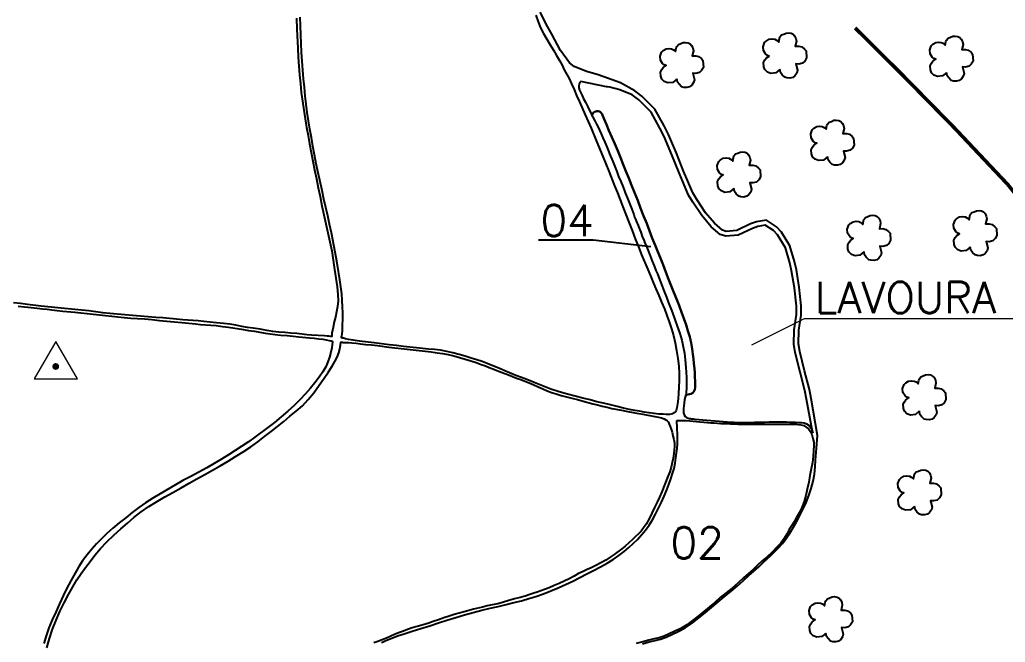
# Model space of a CAD drawing. Extents: x 729642 to 735582, y 7828609 to 7832809.
# Drawn here: x 732047 to 732871, y 7830480 to 7830999 of the extents above; entities that cross this region are included whole.
import ezdxf

# ---------------------------------------------------------------- set-up
doc = ezdxf.new("R2010")
doc.units = 0
doc.header["$MEASUREMENT"] = 0
doc.linetypes.add('CONTINUO', pattern=[0])
doc.linetypes.add('LIN0', pattern=[0])
for name, color, linetype in [('0114000611', 1, 'Continuous'), ('0114000611002', 5, 'LIN0'), ('0114000611004', 5, 'LIN0'), ('0114000611348', 5, 'LIN0'), ('0114000611349', 5, 'LIN0'), ('0114000611354', 5, 'LIN0'), ('0114000611355', 5, 'LIN0'), ('_SIMBOLO ARVORE', 94, 'Continuous'), ('CURSOS_D_AGUA', 4, 'Continuous'), ('LAVOURA', 3, 'Continuous'), ('TEXTO', 7, 'Continuous'), ('TEXTO_NUN_TAL', 7, 'Continuous')]:
    doc.layers.add(name, color=color, linetype=linetype)
doc.layers.add('TEXTO_DIVERSOS', color=7, linetype='Continuous', lineweight=5)
doc.styles.add('Simplex', font='simplex.shx')

msp = doc.modelspace()

# ---------------------------------------------------------------- linework, layer by layer
at = {"layer": '0114000611'}
msp.add_lwpolyline([(732567.79, 7830478.45), (732573.28, 7830479.93), (732578.18, 7830481.25), (732582.76, 7830482.39), (732587.4, 7830484.01), (732592.23, 7830486.17), (732597.6, 7830488.64), (732603.45, 7830491.88), (732609.15, 7830495.75), (732614.69, 7830500), (732620.13, 7830504.28), (732625.39, 7830508.75), (732630.71, 7830513.26), (732636.03, 7830517.69), (732641.45, 7830522.04), (732646.81, 7830526.5), (732651.84, 7830531.08), (732656.48, 7830535.33), (732660.71, 7830539.09), (732664.74, 7830542.72), (732668.36, 7830546.16), (732671.69, 7830549.33), (732674.81, 7830552.11), (732677.91, 7830555.08), (732681.2, 7830558.43), (732684.57, 7830562.15), (732687.78, 7830566.26), (732690.84, 7830570.69), (732693.57, 7830575.42), (732696.29, 7830580.36), (732699.2, 7830585.57), (732701.89, 7830590.99), (732704.32, 7830596.5), (732706.61, 7830602.13), (732708.63, 7830608.02), (732710.2, 7830614.1), (732711.28, 7830620.18), (732712.03, 7830626.12), (732712.29, 7830631.71), (732713.04, 7830641.62), (732713.9, 7830652.42), (732713.9, 7830652.42), (732708.64, 7830683.26), (732707.3, 7830690.85), (732703.13, 7830706.28), (732699.04, 7830722.38), (732698.12, 7830728.9), (732698.27, 7830740.16), (732700.29, 7830752.91), (732700.35, 7830760.47), (732698.53, 7830776.12), (732696.19, 7830790.54), (732694.62, 7830797.49), (732690.68, 7830810.73), (732683.68, 7830822.18), (732679.72, 7830826.63), (732671.12, 7830832.08), (732663.02, 7830830.83), (732657.93, 7830828.96), (732646.52, 7830823.51), (732637.63, 7830822.78), (732634.62, 7830823.72), (732627.79, 7830829.5), (732620.39, 7830838.31), (732613.17, 7830849.23), (732609.73, 7830854.84), (732604.69, 7830866.48), (732601.94, 7830873.14), (732596, 7830888.13), (732589.33, 7830903.51), (732585.76, 7830910.83), (732578.08, 7830924.76), (732567.2, 7830935.67), (732561.33, 7830940.17), (732549.39, 7830946.79), (732535.44, 7830951.88), (732529.69, 7830953.8), (732520.92, 7830956.33), (732510.62, 7830960.33), (732506.75, 7830963.45), (732499.17, 7830973.87), (732491.82, 7830987.29), (732488.37, 7830993.82), (732482.3, 7831005.81)], dxfattribs=at)
at = {"layer": '0114000611002', "linetype": 'ByBlock'}
for points in [[(732563.36, 7830565.59), (732566.77, 7830569.32), (732570.15, 7830573.23), (732573.12, 7830577.55), (732575.91, 7830582), (732578.54, 7830586.73), (732581.09, 7830591.69), (732583.44, 7830596.74), (732585.76, 7830601.8), (732587.97, 7830607.04), (732589.74, 7830611.51), (732591.38, 7830616.01), (732592.81, 7830620.48), (732594.02, 7830624.85), (732594.92, 7830629.28), (732595.61, 7830633.8), (732596.15, 7830637.99), (732596.55, 7830641.59), (732596.84, 7830645.14), (732597.04, 7830648.47), (732596.93, 7830651.65), (732596.85, 7830654.27), (732596.69, 7830657.18), (732596.69, 7830657.18), (732596.56, 7830660.41), (732596.44, 7830663.02), (732596.43, 7830664.51), (732596.51, 7830664.97), (732598.37, 7830664.95), (732600.14, 7830664.98), (732601.85, 7830664.96), (732604.26, 7830664.77), (732607.16, 7830664.58), (732610.02, 7830664.32), (732612.72, 7830663.95), (732615.54, 7830663.69), (732618.85, 7830663.41), (732621.92, 7830663.17), (732624.84, 7830663), (732627.57, 7830662.77), (732630.3, 7830662.59), (732632.98, 7830662.36), (732635.87, 7830662.25), (732638.69, 7830662.27), (732641.18, 7830662.09), (732643.84, 7830661.93), (732647.44, 7830661.82), (732651.27, 7830661.71), (732654.44, 7830661.71), (732657.03, 7830661.69), (732659.73, 7830661.75), (732662.58, 7830661.84), (732665.32, 7830661.91), (732668.09, 7830661.82), (732670.79, 7830661.83), (732673.48, 7830661.8), (732676.03, 7830661.78), (732678.71, 7830661.82), (732681.67, 7830661.82), (732684.86, 7830661.88), (732687.97, 7830661.89), (732691.18, 7830661.92), (732694.12, 7830661.91), (732696.21, 7830661.7), (732697.65, 7830661.57), (732700.02, 7830661.19), (732702.31, 7830660.54), (732704.43, 7830659.37), (732706.31, 7830657.81), (732707.8, 7830655.82), (732709.12, 7830653.07), (732710.1, 7830649.87), (732710.69, 7830646.82), (732710.77, 7830643.6), (732710.55, 7830639.56), (732710.17, 7830634.82), (732709.64, 7830629.68), (732708.7, 7830624.39), (732707.57, 7830618.93), (732706.53, 7830613.28), (732705.35, 7830607.57), (732704.09, 7830602.15), (732702.62, 7830597.13), (732700.91, 7830592.35), (732698.82, 7830588.04), (732696.45, 7830583.91), (732694.29, 7830580.37), (732692.36, 7830577.19), (732690.32, 7830573.75), (732688.31, 7830569.97), (732686.05, 7830566.23), (732683.25, 7830562.57), (732679.86, 7830558.98), (732675.95, 7830555.02), (732671.83, 7830551.13), (732667.72, 7830547.55), (732663.82, 7830543.97), (732660.11, 7830540.49), (732656.19, 7830537.14), (732651.95, 7830533.37), (732647.52, 7830529.31), (732642.57, 7830524.98), (732637.53, 7830520.94), (732632.68, 7830516.97), (732628.1, 7830513.03), (732623.56, 7830509.24), (732618.97, 7830505.4), (732614.23, 7830501.43), (732609.51, 7830497.73), (732604.6, 7830494.2), (732599.75, 7830491.31), (732594.71, 7830488.97), (732589.87, 7830486.69), (732585.66, 7830484.7), (732581.64, 7830483.39), (732577.49, 7830482.46), (732572.98, 7830481.31), (732567.89, 7830480.01), (732562.5, 7830478.57)], [(732349.55, 7830479.43), (732350.53, 7830479.88), (732352.09, 7830480.72), (732354.6, 7830481.68), (732358.24, 7830483.13), (732363.01, 7830485.01), (732368.52, 7830486.79), (732375.22, 7830488.87), (732382.5, 7830491.13), (732389.89, 7830493.44), (732397.12, 7830495.82), (732404.35, 7830498.2), (732411.65, 7830500.43), (732418.92, 7830502.7), (732426.15, 7830504.65), (732433.34, 7830506.45), (732440.37, 7830508.1), (732447.2, 7830509.6), (732453.82, 7830511.16), (732460.21, 7830512.8), (732466.48, 7830514.42), (732472.6, 7830516.12), (732478.7, 7830518), (732484.85, 7830520.17), (732491.03, 7830522.53), (732497.18, 7830525.09), (732503.29, 7830527.82), (732509.34, 7830530.76), (732515.26, 7830533.89), (732521.11, 7830536.79), (732526.82, 7830539.69), (732532.51, 7830542.7), (732538.04, 7830545.73), (732543.21, 7830548.91), (732547.99, 7830552.13), (732552.23, 7830555.4), (732556.21, 7830558.76), (732559.96, 7830562.14), (732563.36, 7830565.59)]]:
    msp.add_lwpolyline(points, dxfattribs=at)
at = {"layer": '0114000611004', "linetype": 'ByBlock', "elevation": 704.33}
msp.add_lwpolyline([(732609.69, 7830687.82), (732610.64, 7830689.04), (732611.31, 7830690.7), (732611.56, 7830692.49), (732611.65, 7830694.71), (732611.54, 7830697.75), (732611.37, 7830701.13), (732611.3, 7830704.65), (732611.04, 7830708.38), (732610.63, 7830712.38), (732610.26, 7830716.4), (732609.84, 7830720.35), (732609.19, 7830724.81), (732608.29, 7830729.7), (732607.11, 7830734.78), (732605.67, 7830739.84), (732604.04, 7830744.8), (732602.29, 7830750.03), (732600.28, 7830755.34), (732598.21, 7830760.81), (732596.01, 7830766.29), (732593.84, 7830771.78), (732591.69, 7830777.2), (732589.42, 7830782.94), (732587.22, 7830788.79), (732584.88, 7830794.72), (732582.58, 7830800.41), (732580.49, 7830805.72), (732578.2, 7830811.26), (732575.85, 7830817.08), (732573.64, 7830823.08), (732571.24, 7830829.28), (732568.64, 7830835.61), (732566.1, 7830842.01), (732563.66, 7830848.56), (732561.09, 7830855.07), (732558.61, 7830861.26), (732556.15, 7830867.16), (732553.83, 7830872.92), (732551.46, 7830878.58), (732549.17, 7830884.35), (732546.97, 7830890.1), (732544.49, 7830895.82), (732542.01, 7830901.52), (732539.68, 7830907.02), (732537.54, 7830911.98), (732535.68, 7830916.31), (732534.12, 7830919.83), (732533.87, 7830920.61), (732533.51, 7830921.2), (732533.24, 7830921.73), (732532.96, 7830922.13), (732532.74, 7830922.29), (732531.87, 7830922.9), (732530.65, 7830923.16), (732529.43, 7830923.22), (732528.76, 7830922.95), (732527.64, 7830922.57), (732526.86, 7830921.97), (732526.54, 7830921.54), (732526.44, 7830921.43), (732526.26, 7830921.18), (732526.13, 7830920.96), (732525.89, 7830920.52), (732525.71, 7830919.59), (732525.59, 7830919.12), (732526.16, 7830918.28), (732526.84, 7830916.98), (732527.83, 7830915), (732529.27, 7830912.17), (732530.41, 7830910.44), (732531.88, 7830907.35), (732533.18, 7830904.28), (732534.56, 7830900.88), (732536.19, 7830897.21), (732537.8, 7830893.26), (732539.42, 7830889.25), (732540.14, 7830887.35), (732542.81, 7830880.96), (732544.49, 7830876.84), (732546.12, 7830872.75), (732547.73, 7830868.58), (732549.54, 7830864.28), (732551.41, 7830859.74), (732552.57, 7830856.47), (732553.25, 7830854.99), (732554.74, 7830850.94), (732557.01, 7830845.57), (732558.66, 7830841.17), (732560.35, 7830836.94), (732561.09, 7830834.74), (732561.94, 7830832.84), (732563.21, 7830829.4), (732563.41, 7830829.04), (732564.77, 7830825.45), (732565.33, 7830823.95), (732566.14, 7830822), (732567.53, 7830818.5), (732568.95, 7830814.77), (732569.74, 7830812.93), (732570.64, 7830810.86), (732572.03, 7830807.21), (732574.06, 7830802.26), (732575.72, 7830798), (732577.37, 7830794), (732578.91, 7830789.99), (732580.11, 7830787.18), (732582.06, 7830782.07), (732583.98, 7830776.9), (732585.78, 7830772.41), (732587.66, 7830767.78), (732589.51, 7830763.16), (732590.56, 7830760.3), (732591.41, 7830758.38), (732592.68, 7830754.7), (732594.75, 7830749.11), (732596.72, 7830743.51), (732598.98, 7830737.5), (732600.48, 7830732.01), (732601.69, 7830726.48), (732602.69, 7830720.95), (732603.41, 7830715.57), (732603.93, 7830709.02), (732604.27, 7830705.14), (732604.34, 7830700.62), (732604.42, 7830696.56), (732604.41, 7830693.23), (732604.38, 7830690.91), (732604.23, 7830689.21), (732604.18, 7830687.84), (732604.09, 7830686.87), (732603.98, 7830686.31), (732604.23, 7830686.24), (732604.75, 7830686.36), (732605.79, 7830686.66), (732606.98, 7830686.83), (732607.65, 7830686.99), (732608.44, 7830687.15), (732609.69, 7830687.82)], dxfattribs=at)
at = {"layer": '0114000611348', "color": 5}
msp.add_lwpolyline([(732278.7, 7831000.65), (732278.91, 7830991.57), (732279.64, 7830975.62), (732279.96, 7830968.08), (732280.46, 7830960.65), (732281.12, 7830953.34), (732281.84, 7830946.05), (732282.63, 7830938.81), (732283.54, 7830931.42), (732284.68, 7830923.97), (732285.99, 7830916.61), (732287.12, 7830909.49), (732288.36, 7830902.66), (732289.53, 7830895.72), (732290.79, 7830888.68), (732293.68, 7830874.09), (732295.22, 7830866.68), (732296.72, 7830859.22), (732298.31, 7830851.77), (732299.86, 7830844.18), (732301.53, 7830836.45), (732304.93, 7830821.52), (732306.55, 7830814.02), (732308.03, 7830806.37), (732309.3, 7830798.58), (732310.46, 7830791.04), (732311.56, 7830783.68), (732312.48, 7830776.43), (732313.24, 7830769.91), (732313.52, 7830764.68), (732312.98, 7830760.03), (732312.11, 7830755.53), (732311.15, 7830751.19), (732310.22, 7830747.24), (732308.86, 7830741.14), (732308.51, 7830739.28), (732308.25, 7830737.77), (732308.07, 7830736.47), (732308.02, 7830735.93), (732308.01, 7830735.51), (732308.04, 7830734.87), (732306.64, 7830735.08), (732305.7, 7830735.24), (732305.08, 7830735.3), (732304.26, 7830735.32), (732302.02, 7830735.43), (732291.23, 7830736.15), (732287.49, 7830736.5), (732278.8, 7830737.46), (732273.93, 7830737.9), (732268.91, 7830738.3), (732263.93, 7830738.66), (732258.98, 7830739.28), (732253.74, 7830740.1), (732248.15, 7830741.03), (732242.55, 7830741.98), (732237.6, 7830742.59), (732232.93, 7830743.33), (732228.04, 7830744.32), (732222.93, 7830745.29), (732217.52, 7830745.87), (732211.93, 7830746.39), (732206.41, 7830746.93), (732201.22, 7830747.56), (732196.47, 7830747.93), (732191.9, 7830748.32), (732187.85, 7830748.51), (732183.56, 7830749.02), (732178.39, 7830749.53), (732167.02, 7830750.48), (732160.99, 7830750.97), (732154.8, 7830751.49), (732148.28, 7830751.98), (732141.75, 7830752.57), (732135.33, 7830752.98), (732122.76, 7830754.19), (732116.79, 7830754.83), (732110.92, 7830755.63), (732105.04, 7830756.27), (732099.25, 7830756.86), (732093.41, 7830757.5), (732081.98, 7830758.66), (732076.46, 7830759.26), (732070.84, 7830759.72), (732065.19, 7830760.29), (732053.83, 7830761.77), (732048.02, 7830762.41), (732042.24, 7830762.98)], dxfattribs=at)
at = {"layer": '0114000611349', "color": 5}
msp.add_lwpolyline([(732478.59, 7831003.3), (732480.49, 7830997.8), (732482.5, 7830992.68), (732485.03, 7830987.86), (732487.79, 7830983.16), (732490.57, 7830978.48), (732493.3, 7830973.99), (732495.84, 7830969.72), (732498.23, 7830965.5), (732500.43, 7830961.49), (732502.36, 7830957.66), (732506.28, 7830950.28), (732508.35, 7830945.99), (732510.49, 7830941.16), (732512.64, 7830936.09), (732514.91, 7830930.83), (732519.9, 7830919.98), (732522.35, 7830914.46), (732524.66, 7830908.81), (732529.51, 7830897.25), (732534.57, 7830885.25), (732537.13, 7830879.13), (732539.57, 7830872.94), (732544.33, 7830860.68), (732546.65, 7830854.9), (732548.93, 7830849.19), (732551.22, 7830843.15), (732556.39, 7830830.3), (732559.07, 7830823.47), (732561.58, 7830816.49), (732564.24, 7830809.75), (732566.97, 7830803.19), (732572.15, 7830790.96), (732574.27, 7830785.49), (732576.56, 7830780.15), (732578.91, 7830774.79), (732581.21, 7830769.19), (732583.64, 7830763.57), (732585.94, 7830757.98), (732588.11, 7830752.54), (732590, 7830747.1), (732591.76, 7830741.51), (732593.46, 7830735.75), (732594.86, 7830729.69), (732596.18, 7830723.35), (732597.26, 7830716.73), (732597.94, 7830710.21), (732598.24, 7830704.03), (732598.19, 7830698.13), (732598, 7830692.54), (732597.67, 7830687.52), (732597.36, 7830682.91), (732596.94, 7830678.81), (732596.34, 7830675.4), (732595.83, 7830673.3), (732595.51, 7830672.55), (732595.31, 7830672.18), (732594.6, 7830671.51), (732592.85, 7830670.55), (732590.18, 7830669.9), (732587.58, 7830669.86), (732584.8, 7830670.01), (732581.35, 7830670.24), (732577.4, 7830670.58), (732573.16, 7830671.16), (732568.97, 7830671.84), (732565.12, 7830672.52), (732561.13, 7830673.19), (732556.75, 7830674.13), (732551.89, 7830675.23), (732546.54, 7830676.4), (732540.86, 7830677.8), (732535.12, 7830679.25), (732529.62, 7830680.57), (732523.95, 7830682.02), (732517.94, 7830683.4), (732504.9, 7830686.75), (732498.08, 7830688.87), (732491.23, 7830691.05), (732484.27, 7830693.72), (732477.05, 7830696.71), (732469.59, 7830699.66), (732461.95, 7830702.47), (732454.71, 7830705.59), (732448.23, 7830708.36), (732437.77, 7830712.44), (732433.61, 7830714.09), (732429.28, 7830715.53), (732424.58, 7830716.91), (732419.59, 7830718.51), (732414.41, 7830720.06), (732409.31, 7830721.32), (732404.21, 7830722.48), (732399.04, 7830723.47), (732393.89, 7830724.08), (732388.89, 7830724.49), (732383.92, 7830724.94), (732378.85, 7830725.45), (732367.91, 7830726.67), (732362.13, 7830727.34), (732356.09, 7830728.12), (732343.57, 7830729.68), (732331.16, 7830731.15), (732325.83, 7830731.88), (732322.04, 7830732.61), (732319.49, 7830733.15), (732317.81, 7830733.48), (732317.25, 7830733.55), (732316.24, 7830733.73), (732316.32, 7830734.31), (732316.39, 7830735.22), (732316.65, 7830737.04), (732316.93, 7830739.98), (732317.13, 7830743.41), (732317.3, 7830750.56), (732317.24, 7830754.85), (732317.09, 7830759.69), (732316.81, 7830765.03), (732316.44, 7830770.66), (732315.79, 7830776.46), (732314.89, 7830782.35), (732312.9, 7830794.57), (732311.76, 7830801.01), (732307.76, 7830821.63), (732306.19, 7830828.64), (732304.71, 7830835.62), (732301.49, 7830849.65), (732299.97, 7830856.89), (732296.78, 7830871.7), (732295.15, 7830879.17), (732293.65, 7830886.54), (732292.31, 7830893.91), (732291.06, 7830901.2), (732289.83, 7830908.09), (732288.71, 7830914.98), (732287.67, 7830921.9), (732286.66, 7830928.85), (732285.88, 7830935.94), (732285.19, 7830943.13), (732284.49, 7830950.21), (732283.82, 7830957.41), (732283.24, 7830964.81), (732282.85, 7830972.3), (732282.44, 7830979.66), (732282.14, 7830986.93), (732281.92, 7830994.27), (732281.63, 7831001.64)], dxfattribs=at)
at = {"layer": '0114000611354', "color": 5}
msp.add_lwpolyline([(732046.15, 7830760.41), (732051.48, 7830759.87), (732056.84, 7830759.25), (732062.05, 7830758.58), (732066.5, 7830758.06), (732070.35, 7830757.75), (732074.3, 7830757.24), (732078.61, 7830756.65), (732083.37, 7830756.16), (732093.33, 7830755.28), (732098.5, 7830754.69), (732103.84, 7830754.15), (732119.11, 7830752.43), (732124.3, 7830751.87), (732129.5, 7830751.34), (732134.73, 7830750.86), (732140.2, 7830750.33), (732145.92, 7830750.01), (732151.79, 7830749.6), (732157.88, 7830749.04), (732164.15, 7830748.43), (732176.57, 7830747.32), (732182.7, 7830746.7), (732194.13, 7830745.48), (732198.57, 7830745.07), (732207.05, 7830744.51), (732211.65, 7830744.05), (732216.7, 7830743.44), (732221.79, 7830742.79), (732227.11, 7830742.06), (732232.8, 7830741.04), (732238.54, 7830740.04), (732243.55, 7830739.37), (732247.94, 7830738.59), (732252.34, 7830737.7), (732256.59, 7830737.07), (732260.86, 7830736.6), (732265.65, 7830736.18), (732270.8, 7830735.78), (732275.8, 7830735.25), (732280.61, 7830734.78), (732289.43, 7830733.98), (732293.51, 7830733.55), (732297.3, 7830733.1), (732300.66, 7830732.63), (732303.54, 7830732.11), (732305.84, 7830731.65), (732307.49, 7830731.36), (732308.37, 7830731.14), (732308.54, 7830731.09), (732308.56, 7830731.08), (732308.6, 7830730.24), (732308.45, 7830728.4), (732308.04, 7830725.65), (732307.23, 7830721.96), (732306.07, 7830717.8), (732304.82, 7830713.81), (732303.15, 7830709.72), (732300.6, 7830705.45), (732297.53, 7830701.02), (732294.03, 7830696.4), (732290.22, 7830691.72), (732286.07, 7830687.02), (732281.53, 7830682.24), (732276.55, 7830677.44), (732271.31, 7830672.61), (732265.82, 7830667.81), (732260.19, 7830663.21), (732254.58, 7830658.96), (732243.82, 7830650.98), (732238.45, 7830647.06), (732233.05, 7830643.32), (732227.52, 7830639.69), (732221.74, 7830636.24), (732215.88, 7830632.69), (732203.64, 7830625.37), (732197.14, 7830621.75), (732190.41, 7830618.11), (732183.8, 7830614.62), (732177.42, 7830611.02), (732164.77, 7830603.65), (732158.5, 7830599.87), (732152.45, 7830595.99), (732146.78, 7830592.09), (732141.32, 7830587.99), (732135.95, 7830583.7), (732130.56, 7830579.32), (732125.29, 7830574.88), (732120.26, 7830570.41), (732115.65, 7830566.06), (732111.46, 7830561.83), (732107.59, 7830557.39), (732103.77, 7830552.71), (732099.97, 7830547.77), (732096.52, 7830542.38), (732089.99, 7830531.03), (732086.81, 7830524.98), (732083.71, 7830518.49), (732080.64, 7830511.69), (732077.52, 7830504.96), (732074.53, 7830498.31), (732071.75, 7830491.68), (732069.39, 7830485.19), (732067.56, 7830478.53)], dxfattribs=at)
at = {"layer": '0114000611355', "color": 5}
msp.add_lwpolyline([(732070.2, 7830475.18), (732072.28, 7830482.85), (732074.83, 7830490.55), (732077.88, 7830498.05), (732081.04, 7830505.46), (732084.5, 7830512.67), (732088.13, 7830519.57), (732091.68, 7830526.02), (732095.21, 7830531.77), (732098.79, 7830537.02), (732102.48, 7830542.04), (732106.35, 7830547.07), (732110.19, 7830552.33), (732114.86, 7830558.01), (732120.21, 7830563.61), (732126.04, 7830569.14), (732131.85, 7830574.36), (732137.45, 7830579.27), (732143.08, 7830584.02), (732148.97, 7830588.55), (732155.22, 7830592.93), (732161.76, 7830597.08), (732168.5, 7830600.99), (732175.4, 7830604.78), (732182.2, 7830608.65), (732188.88, 7830612.52), (732195.5, 7830616.15), (732201.95, 7830619.79), (732208.42, 7830623.36), (732214.95, 7830627.08), (732221.49, 7830630.9), (732227.8, 7830634.75), (732234.17, 7830638.68), (732240.45, 7830642.82), (732246.46, 7830647.12), (732252.03, 7830651.43), (732257.43, 7830655.57), (732262.76, 7830659.73), (732268.01, 7830663.99), (732273.19, 7830668.43), (732278.44, 7830672.64), (732283.59, 7830677.17), (732288.46, 7830682.27), (732293.13, 7830688.06), (732297.7, 7830694.21), (732301.77, 7830700.26), (732305.39, 7830705.57), (732308.3, 7830710.1), (732310.69, 7830714.11), (732312.58, 7830717.82), (732313.93, 7830721.25), (732314.79, 7830724.28), (732315.24, 7830726.37), (732315.44, 7830727.66), (732315.52, 7830728.44), (732315.58, 7830729.7), (732315.69, 7830730.35), (732316.55, 7830730.24), (732317.15, 7830730.14), (732317.64, 7830730.1), (732321.93, 7830729.83), (732324.98, 7830729.65), (732328.42, 7830729.37), (732332.21, 7830728.94), (732336.56, 7830728.42), (732341.28, 7830728), (732346.2, 7830727.5), (732355.83, 7830726.19), (732360.76, 7830725.58), (732365.93, 7830724.9), (732376.21, 7830723.71), (732391.18, 7830722.09), (732396.06, 7830721.42), (732400.67, 7830720.75), (732405.24, 7830719.88), (732410.02, 7830718.77), (732414.74, 7830717.49), (732424.34, 7830714.64), (732428.81, 7830713.23), (732432.98, 7830711.73), (732436.56, 7830710.38), (732439.62, 7830709.14), (732442.71, 7830707.94), (732445.92, 7830706.63), (732452.56, 7830704.17), (732455.75, 7830702.86), (732458.95, 7830701.47), (732462.36, 7830700.16), (732465.96, 7830698.95), (732469.45, 7830697.61), (732473.01, 7830696.19), (732476.77, 7830694.55), (732480.57, 7830692.84), (732484.39, 7830691.2), (732488.12, 7830689.67), (732491.79, 7830688.32), (732495.53, 7830687.04), (732499.67, 7830685.83), (732508.77, 7830683.5), (732513.48, 7830682.25), (732518.04, 7830681.07), (732526.17, 7830678.83), (732530.16, 7830677.88), (732534.06, 7830676.76), (732538.08, 7830675.91), (732542.11, 7830674.97), (732550.11, 7830673.44), (732553.96, 7830672.77), (732561.27, 7830671.26), (732567.94, 7830670), (732577.96, 7830668.32), (732580.93, 7830667.73), (732583.63, 7830667.11), (732585.72, 7830666.34), (732587.08, 7830665.49), (732588.15, 7830664.63), (732588.44, 7830664.31), (732589.29, 7830663.32), (732590.06, 7830661.73), (732590.86, 7830659.88), (732591.6, 7830657.55), (732592.34, 7830655.02), (732593.09, 7830652.05), (732593.78, 7830648.85), (732594.27, 7830645.85), (732594.35, 7830642.88), (732594.25, 7830640.51), (732593.92, 7830637.18), (732593.31, 7830633.43), (732592.5, 7830629.68), (732591.58, 7830625.8), (732590.38, 7830621.98), (732588.94, 7830618.04), (732583.76, 7830605.26), (732581.79, 7830600.88), (732579.93, 7830596.54), (732577.79, 7830592.13), (732575.6, 7830587.44), (732573.19, 7830582.72), (732570.75, 7830578.35), (732568.59, 7830575.11), (732566.55, 7830572.51), (732564.39, 7830570.31), (732561.93, 7830568.08), (732559.31, 7830565.58), (732556.38, 7830562.85), (732553.28, 7830560.06), (732550.3, 7830557.66), (732544.06, 7830553.09), (732540.61, 7830550.75), (732536.97, 7830548.36), (732528.82, 7830543.89), (732524.9, 7830541.94), (732521.34, 7830540.42), (732517.98, 7830538.76), (732514.29, 7830537.01), (732510.52, 7830534.9), (732506.45, 7830532.77), (732502.19, 7830530.77), (732497.96, 7830528.84), (732493.79, 7830527.08), (732489.73, 7830525.22), (732485.9, 7830523.75), (732479.76, 7830521.55), (732476.78, 7830520.56), (732473.42, 7830519.54), (732469.68, 7830518.31), (732465.44, 7830517.09), (732460.86, 7830515.89), (732456.1, 7830514.62), (732451.46, 7830513.17), (732446.72, 7830511.87), (732442.04, 7830510.91), (732437.84, 7830510.13), (732434.02, 7830509.07), (732426.48, 7830507.28), (732422.63, 7830506.33), (732418.66, 7830505.2), (732414.59, 7830504.09), (732410.41, 7830502.98), (732406.12, 7830501.55), (732401.69, 7830500.01), (732397.34, 7830498.52), (732392.91, 7830496.93), (732388.34, 7830495.42), (732379.31, 7830492.88), (732375.16, 7830491.64), (732371.34, 7830490.43), (732367.93, 7830489.1), (732364.59, 7830487.87), (732361.17, 7830486.32), (732357.52, 7830484.71), (732353.81, 7830483.04), (732346.66, 7830480.34), (732343.26, 7830479.2)], dxfattribs=at)
at = {"layer": '_SIMBOLO ARVORE', "linetype": 'CONTINUO'}
for points in [[(732682.39, 7830957.85, 0), (732679.13, 7830955.12, 0), (732674.99, 7830954.64, 0), (732672.03, 7830955.78, 0), (732669.94, 7830957.84, 0), (732669.07, 7830960.2, 0), (732668.84, 7830963.69, 0), (732669.97, 7830965.89, 0), (732671.16, 7830967.51, 0), (732673.55, 7830969.13, 0), (732672.03, 7830969.62, 0), (732670.53, 7830970.85, 0), (732668.77, 7830973.63, 0), (732668.45, 7830976.93, 0), (732669.72, 7830980.37, 0), (732671.06, 7830981.61, 0), (732673.49, 7830983.1, 0), (732676.05, 7830983.44, 0), (732678.09, 7830983.15, 0), (732679.71, 7830982.4, 0), (732681.48, 7830980.82, 0), (732682.01, 7830983.84, 0), (732682.46, 7830985.05, 0), (732683.78, 7830986.72, 0), (732685.75, 7830987.44, 0), (732687.68, 7830988.3, 0), (732689.84, 7830988.49, 0), (732691.88, 7830988.2, 0), (732693.55, 7830987.32, 0), (732694.78, 7830985.99, 0), (732695.86, 7830983.86, 0), (732696.28, 7830981.48, 0), (732695.3, 7830977.26, 0), (732698.26, 7830977.3, 0), (732700.71, 7830976.71, 0), (732703.02, 7830974.88, 0), (732704.31, 7830973.42, 0), (732704.65, 7830967.6, 0), (732703.22, 7830964.99, 0), (732701.33, 7830963.25, 0), (732698.34, 7830962.46, 0), (732695.73, 7830962.69, 0), (732697.12, 7830957.25, 0), (732696.48, 7830954.93, 0), (732694.91, 7830952.72, 0), (732693.18, 7830951.34, 0), (732690.72, 7830950.74, 0), (732688.28, 7830950.88, 0), (732686.45, 7830951.4, 0), (732684.36, 7830953.46, 0), (732682.93, 7830955.32, 0), (732682.5, 7830958.13, 0)], [(732596.26, 7830949.91, 0), (732593, 7830947.17, 0), (732588.86, 7830946.69, 0), (732585.9, 7830947.84, 0), (732583.81, 7830949.9, 0), (732582.94, 7830952.26, 0), (732582.71, 7830955.74, 0), (732583.84, 7830957.94, 0), (732585.03, 7830959.57, 0), (732587.42, 7830961.19, 0), (732585.9, 7830961.67, 0), (732584.4, 7830962.91, 0), (732582.64, 7830965.68, 0), (732582.32, 7830968.99, 0), (732583.59, 7830972.43, 0), (732584.93, 7830973.66, 0), (732587.36, 7830975.15, 0), (732589.92, 7830975.49, 0), (732591.96, 7830975.2, 0), (732593.58, 7830974.45, 0), (732595.35, 7830972.87, 0), (732595.88, 7830975.89, 0), (732596.33, 7830977.1, 0), (732597.65, 7830978.78, 0), (732599.62, 7830979.5, 0), (732601.55, 7830980.35, 0), (732603.71, 7830980.55, 0), (732605.75, 7830980.26, 0), (732607.41, 7830979.38, 0), (732608.65, 7830978.05, 0), (732609.73, 7830975.91, 0), (732610.15, 7830973.54, 0), (732609.17, 7830969.31, 0), (732612.13, 7830969.36, 0), (732614.58, 7830968.77, 0), (732616.89, 7830966.94, 0), (732618.17, 7830965.47, 0), (732618.52, 7830959.65, 0), (732617.09, 7830957.04, 0), (732615.2, 7830955.31, 0), (732612.21, 7830954.51, 0), (732609.59, 7830954.74, 0), (732610.99, 7830949.3, 0), (732610.35, 7830946.99, 0), (732608.78, 7830944.77, 0), (732607.05, 7830943.4, 0), (732604.59, 7830942.79, 0), (732602.15, 7830942.94, 0), (732600.32, 7830943.46, 0), (732598.23, 7830945.52, 0), (732596.8, 7830947.37, 0), (732596.37, 7830950.19, 0)], [(732821.53, 7830955.21, 0), (732818.27, 7830952.47, 0), (732814.12, 7830951.99, 0), (732811.17, 7830953.14, 0), (732809.07, 7830955.19, 0), (732808.21, 7830957.55, 0), (732807.97, 7830961.04, 0), (732809.1, 7830963.24, 0), (732810.29, 7830964.87, 0), (732812.68, 7830966.48, 0), (732811.16, 7830966.97, 0), (732809.67, 7830968.2, 0), (732807.9, 7830970.98, 0), (732807.59, 7830974.28, 0), (732808.86, 7830977.73, 0), (732810.19, 7830978.96, 0), (732812.63, 7830980.45, 0), (732815.18, 7830980.79, 0), (732817.23, 7830980.5, 0), (732818.84, 7830979.75, 0), (732820.61, 7830978.17, 0), (732821.14, 7830981.19, 0), (732821.6, 7830982.4, 0), (732822.92, 7830984.07, 0), (732824.89, 7830984.79, 0), (732826.81, 7830985.65, 0), (732828.97, 7830985.85, 0), (732831.02, 7830985.55, 0), (732832.68, 7830984.68, 0), (732833.91, 7830983.34, 0), (732834.99, 7830981.21, 0), (732835.42, 7830978.84, 0), (732834.43, 7830974.61, 0), (732837.4, 7830974.65, 0), (732839.85, 7830974.06, 0), (732842.16, 7830972.23, 0), (732843.44, 7830970.77, 0), (732843.79, 7830964.95, 0), (732842.36, 7830962.34, 0), (732840.46, 7830960.6, 0), (732837.48, 7830959.81, 0), (732834.86, 7830960.04, 0), (732836.26, 7830954.6, 0), (732835.62, 7830952.28, 0), (732834.04, 7830950.07, 0), (732832.31, 7830948.69, 0), (732829.85, 7830948.09, 0), (732827.42, 7830948.24, 0), (732825.59, 7830948.75, 0), (732823.49, 7830950.81, 0), (732822.07, 7830952.67, 0), (732821.63, 7830955.48, 0)], [(732722.15, 7830885.02, 0), (732718.89, 7830882.28, 0), (732714.74, 7830881.8, 0), (732711.79, 7830882.95, 0), (732709.69, 7830885.01, 0), (732708.83, 7830887.37, 0), (732708.59, 7830890.86, 0), (732709.72, 7830893.06, 0), (732710.91, 7830894.68, 0), (732713.3, 7830896.3, 0), (732711.78, 7830896.79, 0), (732710.28, 7830898.02, 0), (732708.52, 7830900.8, 0), (732708.2, 7830904.1, 0), (732709.48, 7830907.54, 0), (732710.81, 7830908.78, 0), (732713.24, 7830910.26, 0), (732715.8, 7830910.61, 0), (732717.85, 7830910.31, 0), (732719.46, 7830909.57, 0), (732721.23, 7830907.99, 0), (732721.76, 7830911.01, 0), (732722.21, 7830912.21, 0), (732723.54, 7830913.89, 0), (732725.51, 7830914.61, 0), (732727.43, 7830915.46, 0), (732729.59, 7830915.66, 0), (732731.63, 7830915.37, 0), (732733.3, 7830914.49, 0), (732734.53, 7830913.16, 0), (732735.61, 7830911.03, 0), (732736.03, 7830908.65, 0), (732735.05, 7830904.43, 0), (732738.02, 7830904.47, 0), (732740.47, 7830903.88, 0), (732742.78, 7830902.05, 0), (732744.06, 7830900.59, 0), (732744.4, 7830894.76, 0), (732742.98, 7830892.16, 0), (732741.08, 7830890.42, 0), (732738.1, 7830889.62, 0), (732735.48, 7830889.85, 0), (732736.88, 7830884.42, 0), (732736.24, 7830882.1, 0), (732734.66, 7830879.89, 0), (732732.93, 7830878.51, 0), (732730.47, 7830877.9, 0), (732728.04, 7830878.05, 0), (732726.21, 7830878.57, 0), (732724.11, 7830880.63, 0), (732722.68, 7830882.49, 0), (732722.25, 7830885.3, 0)], [(732643.97, 7830858.54, 0), (732640.71, 7830855.8, 0), (732636.56, 7830855.32, 0), (732633.61, 7830856.47, 0), (732631.51, 7830858.53, 0), (732630.65, 7830860.89, 0), (732630.41, 7830864.37, 0), (732631.54, 7830866.57, 0), (732632.73, 7830868.2, 0), (732635.12, 7830869.82, 0), (732633.6, 7830870.3, 0), (732632.1, 7830871.54, 0), (732630.34, 7830874.31, 0), (732630.02, 7830877.62, 0), (732631.3, 7830881.06, 0), (732632.63, 7830882.29, 0), (732635.07, 7830883.78, 0), (732637.62, 7830884.12, 0), (732639.67, 7830883.83, 0), (732641.28, 7830883.08, 0), (732643.05, 7830881.5, 0), (732643.58, 7830884.52, 0), (732644.03, 7830885.73, 0), (732645.36, 7830887.4, 0), (732647.33, 7830888.13, 0), (732649.25, 7830888.98, 0), (732651.41, 7830889.18, 0), (732653.46, 7830888.89, 0), (732655.12, 7830888.01, 0), (732656.35, 7830886.68, 0), (732657.43, 7830884.54, 0), (732657.85, 7830882.17, 0), (732656.87, 7830877.94, 0), (732659.84, 7830877.99, 0), (732662.29, 7830877.4, 0), (732664.6, 7830875.57, 0), (732665.88, 7830874.1, 0), (732666.22, 7830868.28, 0), (732664.8, 7830865.67, 0), (732662.9, 7830863.94, 0), (732659.92, 7830863.14, 0), (732657.3, 7830863.37, 0), (732658.7, 7830857.93, 0), (732658.06, 7830855.62, 0), (732656.48, 7830853.4, 0), (732654.75, 7830852.02, 0), (732652.29, 7830851.42, 0), (732649.86, 7830851.57, 0), (732648.03, 7830852.09, 0), (732645.93, 7830854.15, 0), (732644.5, 7830856, 0), (732644.07, 7830858.82, 0)], [(732841.4, 7830809.54, 0), (732838.14, 7830806.8, 0), (732834, 7830806.32, 0), (732831.04, 7830807.47, 0), (732828.95, 7830809.53, 0), (732828.08, 7830811.89, 0), (732827.85, 7830815.38, 0), (732828.98, 7830817.57, 0), (732830.17, 7830819.2, 0), (732832.56, 7830820.82, 0), (732831.04, 7830821.3, 0), (732829.54, 7830822.54, 0), (732827.78, 7830825.32, 0), (732827.46, 7830828.62, 0), (732828.73, 7830832.06, 0), (732830.07, 7830833.3, 0), (732832.5, 7830834.78, 0), (732835.06, 7830835.13, 0), (732837.1, 7830834.83, 0), (732838.72, 7830834.09, 0), (732840.49, 7830832.51, 0), (732841.02, 7830835.53, 0), (732841.47, 7830836.73, 0), (732842.79, 7830838.41, 0), (732844.76, 7830839.13, 0), (732846.69, 7830839.98, 0), (732848.85, 7830840.18, 0), (732850.89, 7830839.89, 0), (732852.55, 7830839.01, 0), (732853.79, 7830837.68, 0), (732854.87, 7830835.55, 0), (732855.29, 7830833.17, 0), (732854.31, 7830828.95, 0), (732857.27, 7830828.99, 0), (732859.72, 7830828.4, 0), (732862.03, 7830826.57, 0), (732863.32, 7830825.11, 0), (732863.66, 7830819.28, 0), (732862.23, 7830816.68, 0), (732860.34, 7830814.94, 0), (732857.35, 7830814.14, 0), (732854.74, 7830814.37, 0), (732856.13, 7830808.94, 0), (732855.49, 7830806.62, 0), (732853.92, 7830804.41, 0), (732852.19, 7830803.03, 0), (732849.73, 7830802.42, 0), (732847.29, 7830802.57, 0), (732845.46, 7830803.09, 0), (732843.37, 7830805.15, 0), (732841.94, 7830807.01, 0), (732841.51, 7830809.82, 0)], [(732752.62, 7830805.57, 0), (732749.36, 7830802.83, 0), (732745.22, 7830802.35, 0), (732742.26, 7830803.5, 0), (732740.17, 7830805.56, 0), (732739.3, 7830807.92, 0), (732739.07, 7830811.4, 0), (732740.2, 7830813.6, 0), (732741.39, 7830815.23, 0), (732743.78, 7830816.85, 0), (732742.26, 7830817.33, 0), (732740.76, 7830818.57, 0), (732739, 7830821.34, 0), (732738.68, 7830824.65, 0), (732739.95, 7830828.09, 0), (732741.29, 7830829.32, 0), (732743.72, 7830830.81, 0), (732746.28, 7830831.15, 0), (732748.32, 7830830.86, 0), (732749.94, 7830830.11, 0), (732751.71, 7830828.53, 0), (732752.24, 7830831.55, 0), (732752.69, 7830832.76, 0), (732754.01, 7830834.44, 0), (732755.98, 7830835.16, 0), (732757.91, 7830836.01, 0), (732760.07, 7830836.21, 0), (732762.11, 7830835.92, 0), (732763.77, 7830835.04, 0), (732765.01, 7830833.71, 0), (732766.09, 7830831.57, 0), (732766.51, 7830829.2, 0), (732765.53, 7830824.97, 0), (732768.49, 7830825.02, 0), (732770.94, 7830824.43, 0), (732773.25, 7830822.6, 0), (732774.53, 7830821.13, 0), (732774.88, 7830815.31, 0), (732773.45, 7830812.71, 0), (732771.56, 7830810.97, 0), (732768.57, 7830810.17, 0), (732765.95, 7830810.4, 0), (732767.35, 7830804.96, 0), (732766.71, 7830802.65, 0), (732765.14, 7830800.43, 0), (732763.41, 7830799.06, 0), (732760.95, 7830798.45, 0), (732758.51, 7830798.6, 0), (732756.68, 7830799.12, 0), (732754.59, 7830801.18, 0), (732753.16, 7830803.03, 0), (732752.73, 7830805.85, 0)], [(732798.89, 7830672.52, 0), (732795.63, 7830669.78, 0), (732791.48, 7830669.3, 0), (732788.53, 7830670.45, 0), (732786.43, 7830672.51, 0), (732785.57, 7830674.87, 0), (732785.33, 7830678.35, 0), (732786.46, 7830680.55, 0), (732787.66, 7830682.18, 0), (732790.04, 7830683.79, 0), (732788.52, 7830684.28, 0), (732787.03, 7830685.52, 0), (732785.26, 7830688.29, 0), (732784.95, 7830691.6, 0), (732786.22, 7830695.04, 0), (732787.55, 7830696.27, 0), (732789.99, 7830697.76, 0), (732792.54, 7830698.1, 0), (732794.59, 7830697.81, 0), (732796.2, 7830697.06, 0), (732797.97, 7830695.48, 0), (732798.51, 7830698.5, 0), (732798.96, 7830699.71, 0), (732800.28, 7830701.38, 0), (732802.25, 7830702.11, 0), (732804.17, 7830702.96, 0), (732806.33, 7830703.16, 0), (732808.38, 7830702.86, 0), (732810.04, 7830701.99, 0), (732811.27, 7830700.65, 0), (732812.35, 7830698.52, 0), (732812.78, 7830696.15, 0), (732811.79, 7830691.92, 0), (732814.76, 7830691.96, 0), (732817.21, 7830691.38, 0), (732819.52, 7830689.55, 0), (732820.8, 7830688.08, 0), (732821.15, 7830682.26, 0), (732819.72, 7830679.65, 0), (732817.82, 7830677.92, 0), (732814.84, 7830677.12, 0), (732812.22, 7830677.35, 0), (732813.62, 7830671.91, 0), (732812.98, 7830669.59, 0), (732811.41, 7830667.38, 0), (732809.68, 7830666, 0), (732807.22, 7830665.4, 0), (732804.78, 7830665.55, 0), (732802.95, 7830666.07, 0), (732800.85, 7830668.12, 0), (732799.43, 7830669.98, 0), (732798.99, 7830672.8, 0)], [(732794.91, 7830593.06, 0), (732791.65, 7830590.32, 0), (732787.51, 7830589.85, 0), (732784.55, 7830590.99, 0), (732782.46, 7830593.05, 0), (732781.59, 7830595.41, 0), (732781.36, 7830598.9, 0), (732782.49, 7830601.1, 0), (732783.68, 7830602.72, 0), (732786.07, 7830604.34, 0), (732784.55, 7830604.83, 0), (732783.05, 7830606.06, 0), (732781.29, 7830608.84, 0), (732780.97, 7830612.14, 0), (732782.24, 7830615.58, 0), (732783.58, 7830616.82, 0), (732786.01, 7830618.31, 0), (732788.57, 7830618.65, 0), (732790.61, 7830618.36, 0), (732792.23, 7830617.61, 0), (732794, 7830616.03, 0), (732794.53, 7830619.05, 0), (732794.98, 7830620.25, 0), (732796.3, 7830621.93, 0), (732798.27, 7830622.65, 0), (732800.2, 7830623.51, 0), (732802.36, 7830623.7, 0), (732804.4, 7830623.41, 0), (732806.06, 7830622.53, 0), (732807.3, 7830621.2, 0), (732808.38, 7830619.07, 0), (732808.8, 7830616.69, 0), (732807.82, 7830612.47, 0), (732810.78, 7830612.51, 0), (732813.23, 7830611.92, 0), (732815.54, 7830610.09, 0), (732816.83, 7830608.63, 0), (732817.17, 7830602.81, 0), (732815.74, 7830600.2, 0), (732813.85, 7830598.46, 0), (732810.86, 7830597.67, 0), (732808.25, 7830597.9, 0), (732809.64, 7830592.46, 0), (732809, 7830590.14, 0), (732807.43, 7830587.93, 0), (732805.7, 7830586.55, 0), (732803.24, 7830585.95, 0), (732800.8, 7830586.09, 0), (732798.97, 7830586.61, 0), (732796.88, 7830588.67, 0), (732795.45, 7830590.53, 0), (732795.02, 7830593.34, 0)], [(732720.71, 7830487.13, 0), (732717.45, 7830484.39, 0), (732713.3, 7830483.91, 0), (732710.35, 7830485.06, 0), (732708.25, 7830487.12, 0), (732707.39, 7830489.48, 0), (732707.15, 7830492.96, 0), (732708.28, 7830495.16, 0), (732709.48, 7830496.79, 0), (732711.86, 7830498.41, 0), (732710.34, 7830498.89, 0), (732708.85, 7830500.13, 0), (732707.08, 7830502.9, 0), (732706.77, 7830506.21, 0), (732708.04, 7830509.65, 0), (732709.37, 7830510.88, 0), (732711.81, 7830512.37, 0), (732714.36, 7830512.71, 0), (732716.41, 7830512.42, 0), (732718.02, 7830511.67, 0), (732719.79, 7830510.09, 0), (732720.33, 7830513.11, 0), (732720.78, 7830514.32, 0), (732722.1, 7830515.99, 0), (732724.07, 7830516.72, 0), (732725.99, 7830517.57, 0), (732728.15, 7830517.77, 0), (732730.2, 7830517.47, 0), (732731.86, 7830516.6, 0), (732733.09, 7830515.26, 0), (732734.17, 7830513.13, 0), (732734.6, 7830510.76, 0), (732733.61, 7830506.53, 0), (732736.58, 7830506.58, 0), (732739.03, 7830505.99, 0), (732741.34, 7830504.16, 0), (732742.62, 7830502.69, 0), (732742.97, 7830496.87, 0), (732741.54, 7830494.26, 0), (732739.64, 7830492.53, 0), (732736.66, 7830491.73, 0), (732734.04, 7830491.96, 0), (732735.44, 7830486.52, 0), (732734.8, 7830484.2, 0), (732733.23, 7830481.99, 0), (732731.5, 7830480.61, 0), (732729.04, 7830480.01, 0), (732726.6, 7830480.16, 0), (732724.77, 7830480.68, 0), (732722.67, 7830482.73, 0), (732721.25, 7830484.59, 0), (732720.81, 7830487.41, 0)]]:
    msp.add_polyline3d(points, dxfattribs=at)
at = {"layer": 'CURSOS_D_AGUA', "color": 174, "linetype": 'LIN0', "const_width": 3, "flags": 128}
msp.add_lwpolyline([(732745.26, 7830992.61), (732783.17, 7830955.03), (732828.03, 7830909.34), (732872.74, 7830861.96), (732898.45, 7830829.95), (732918.58, 7830801.07), (732934.85, 7830773.77), (732950.06, 7830744.05), (732963.94, 7830714.58), (732977.34, 7830685.58), (732993.36, 7830658.28), (733008.9, 7830631.23), (733023.1, 7830603.93), (733033.19, 7830575.1), (733041.71, 7830545.66), (733049.25, 7830515.74), (733057.41, 7830485.29), (733065.07, 7830454.73), (733072.14, 7830424.28), (733078.31, 7830394.36), (733083.76, 7830364.93), (733088.48, 7830336.09), (733092.15, 7830306.38), (733095.34, 7830278.71), (733098.29, 7830254.44), (733100.26, 7830239.56), (733103.21, 7830227.22), (733108.09, 7830215.24), (733118.79, 7830198.23), (733131.18, 7830179.64), (733144.05, 7830159.72), (733153.94, 7830138.71), (733163.58, 7830116.85), (733173.47, 7830094.39), (733185.86, 7830070.6), (733198.13, 7830047.41), (733209.42, 7830025.8), (733216.16, 7830009.47), (733222.3, 7829994.59), (733229.04, 7829980.07), (733240.01, 7829961.76), (733252.2, 7829943.94), (733264.99, 7829927.81), (733276.66, 7829917.97), (733288.56, 7829909.71), (733300.95, 7829901.68), (733316.76, 7829888.54), (733331.52, 7829875.99), (733343.45, 7829865.75), (733343.45, 7829865.75)], dxfattribs=at)
at = {"layer": 'LAVOURA'}
msp.add_lwpolyline([(732709.88, 7830654.23), (732708.97, 7830660.19), (732708.97, 7830660.19), (732708.97, 7830660.19), (732704.66, 7830682.77), (732703.39, 7830689.98), (732699.27, 7830705.27), (732695.11, 7830721.6), (732694.11, 7830728.65), (732694.27, 7830740.5), (732696.29, 7830753.24), (732696.35, 7830760.26), (732694.57, 7830775.57), (732692.27, 7830789.78), (732690.75, 7830796.48), (732687, 7830809.09), (732680.45, 7830819.79), (732677.1, 7830823.55), (732670.25, 7830827.9), (732664.02, 7830826.94), (732659.49, 7830825.27), (732647.58, 7830819.58), (732637.18, 7830818.73), (732632.65, 7830820.14), (732624.95, 7830826.66), (732617.18, 7830835.91), (732609.79, 7830847.08), (732606.17, 7830852.99), (732601.01, 7830864.92), (732598.24, 7830871.64), (732592.31, 7830886.6), (732585.7, 7830901.84), (732582.2, 7830908.98), (732574.85, 7830922.34), (732564.55, 7830932.66), (732559.13, 7830936.82), (732548.85, 7830940.98), (732544.52, 7830941.93), (732542.24, 7830942.63), (732540.28, 7830943.08), (732538.55, 7830943.42), (732537.73, 7830943.44), (732516.24, 7830948.01), (732515.43, 7830947.11), (732514.76, 7830945.92), (732514.4, 7830944.29), (732514.62, 7830942.48), (732515.18, 7830940.55), (732516.05, 7830938.52), (732517.22, 7830936.14), (732518.51, 7830933.44), (732519.95, 7830930.54), (732521.66, 7830927.24), (732523.35, 7830923.79), (732524.72, 7830921.03), (732525.59, 7830919.12), (732525.89, 7830920.52), (732526.13, 7830920.96), (732526.26, 7830921.18), (732526.44, 7830921.43), (732526.54, 7830921.54), (732526.86, 7830921.97), (732527.64, 7830922.57), (732528.76, 7830922.95), (732529.43, 7830923.22), (732530.65, 7830923.16), (732531.87, 7830922.9), (732532.74, 7830922.29), (732532.96, 7830922.13), (732533.24, 7830921.73), (732533.51, 7830921.2), (732533.87, 7830920.61), (732534.12, 7830919.83), (732535.68, 7830916.31), (732537.54, 7830911.98), (732539.68, 7830907.02), (732542.01, 7830901.52), (732544.49, 7830895.82), (732546.97, 7830890.1), (732549.17, 7830884.35), (732551.46, 7830878.58), (732553.83, 7830872.92), (732556.15, 7830867.16), (732558.61, 7830861.26), (732561.09, 7830855.07), (732563.66, 7830848.56), (732566.1, 7830842.01), (732568.64, 7830835.61), (732571.24, 7830829.28), (732573.64, 7830823.08), (732575.85, 7830817.08), (732578.2, 7830811.26), (732580.49, 7830805.72), (732582.58, 7830800.41), (732584.88, 7830794.72), (732587.22, 7830788.79), (732589.42, 7830782.94), (732591.69, 7830777.2), (732593.84, 7830771.78), (732596.01, 7830766.29), (732598.21, 7830760.81), (732600.28, 7830755.34), (732602.29, 7830750.03), (732604.04, 7830744.8), (732605.67, 7830739.84), (732607.11, 7830734.78), (732608.29, 7830729.7), (732609.19, 7830724.81), (732609.84, 7830720.35), (732610.26, 7830716.4), (732610.63, 7830712.38), (732611.04, 7830708.38), (732611.3, 7830704.65), (732611.37, 7830701.13), (732611.54, 7830697.75), (732611.65, 7830694.71), (732611.56, 7830692.49), (732611.31, 7830690.7), (732610.64, 7830689.04), (732609.69, 7830687.82), (732608.44, 7830687.15), (732606.98, 7830686.83), (732605.79, 7830686.66), (732604.75, 7830686.36), (732604.23, 7830686.24), (732603.98, 7830686.31), (732602.88, 7830682.34), (732602.47, 7830679.33), (732602.13, 7830677.16), (732601.89, 7830674.89), (732601.81, 7830672.88), (732601.83, 7830671.82), (732601.93, 7830671.22), (732602.41, 7830669.45), (732603.24, 7830668.27), (732604.3, 7830667.3), (732605.74, 7830666.86), (732606.54, 7830666.49), (732607.79, 7830666.4), (732608.25, 7830666.37), (732609.96, 7830666.18), (732611.37, 7830665.92), (732638.31, 7830663.81), (732638.31, 7830663.81), (732644.11, 7830663.33), (732648.64, 7830663.22), (732653.12, 7830663.18), (732657.32, 7830663.27), (732661.22, 7830663.33), (732665.48, 7830663.5), (732669.63, 7830663.55), (732673.5, 7830663.61), (732677.21, 7830663.69), (732681.04, 7830663.72), (732684.84, 7830663.74), (732688.09, 7830663.69), (732690.69, 7830663.54), (732693.2, 7830663.47), (732695.58, 7830663.33), (732698.25, 7830663.28), (732700.73, 7830663.12), (732702.82, 7830662.87), (732704.77, 7830662.2), (732706.96, 7830660.72), (732708.78, 7830657.93)], close=True, dxfattribs=at)
at = {"layer": 'TEXTO', "lineweight": 9, "flags": 128}
msp.add_lwpolyline([(732059.43, 7830699.51), (732095.59, 7830699.51), (732077.51, 7830730.83)], close=True, dxfattribs=at)
at = {"layer": 'TEXTO', "lineweight": 9, "const_width": 2.83, "flags": 128}
msp.add_lwpolyline([(732076.1, 7830709.95, -1), (732078.92, 7830709.95, -1)], format="xyb", close=True, dxfattribs=at)
at = {"layer": 'TEXTO_DIVERSOS'}
msp.add_lwpolyline([(732893.36, 7830749.8), (732702.64, 7830749.8), (732658.7, 7830727.68)], dxfattribs=at)
at = {"layer": 'TEXTO_NUN_TAL', "linetype": 'Continuous'}
msp.add_lwpolyline([(732574.59, 7830809.85), (732526.56, 7830815.53), (732480.76, 7830815.53)], dxfattribs=at)

# ---------------------------------------------------------------- texts
at = {"layer": 'TEXTO_DIVERSOS', "style": 'Simplex'}
msp.add_text('LAVOURA', height=26, dxfattribs=at).set_placement((732711.65, 7830754.57))
at = {"layer": 'TEXTO_NUN_TAL', "linetype": 'Continuous', "style": 'Simplex'}
for s, p in [('04', (732482.39, 7830818.88)), ('02', (732590.95, 7830549.68))]:
    msp.add_text(s, height=26, dxfattribs=at).set_placement(p)

doc.saveas('drawing.dxf')
